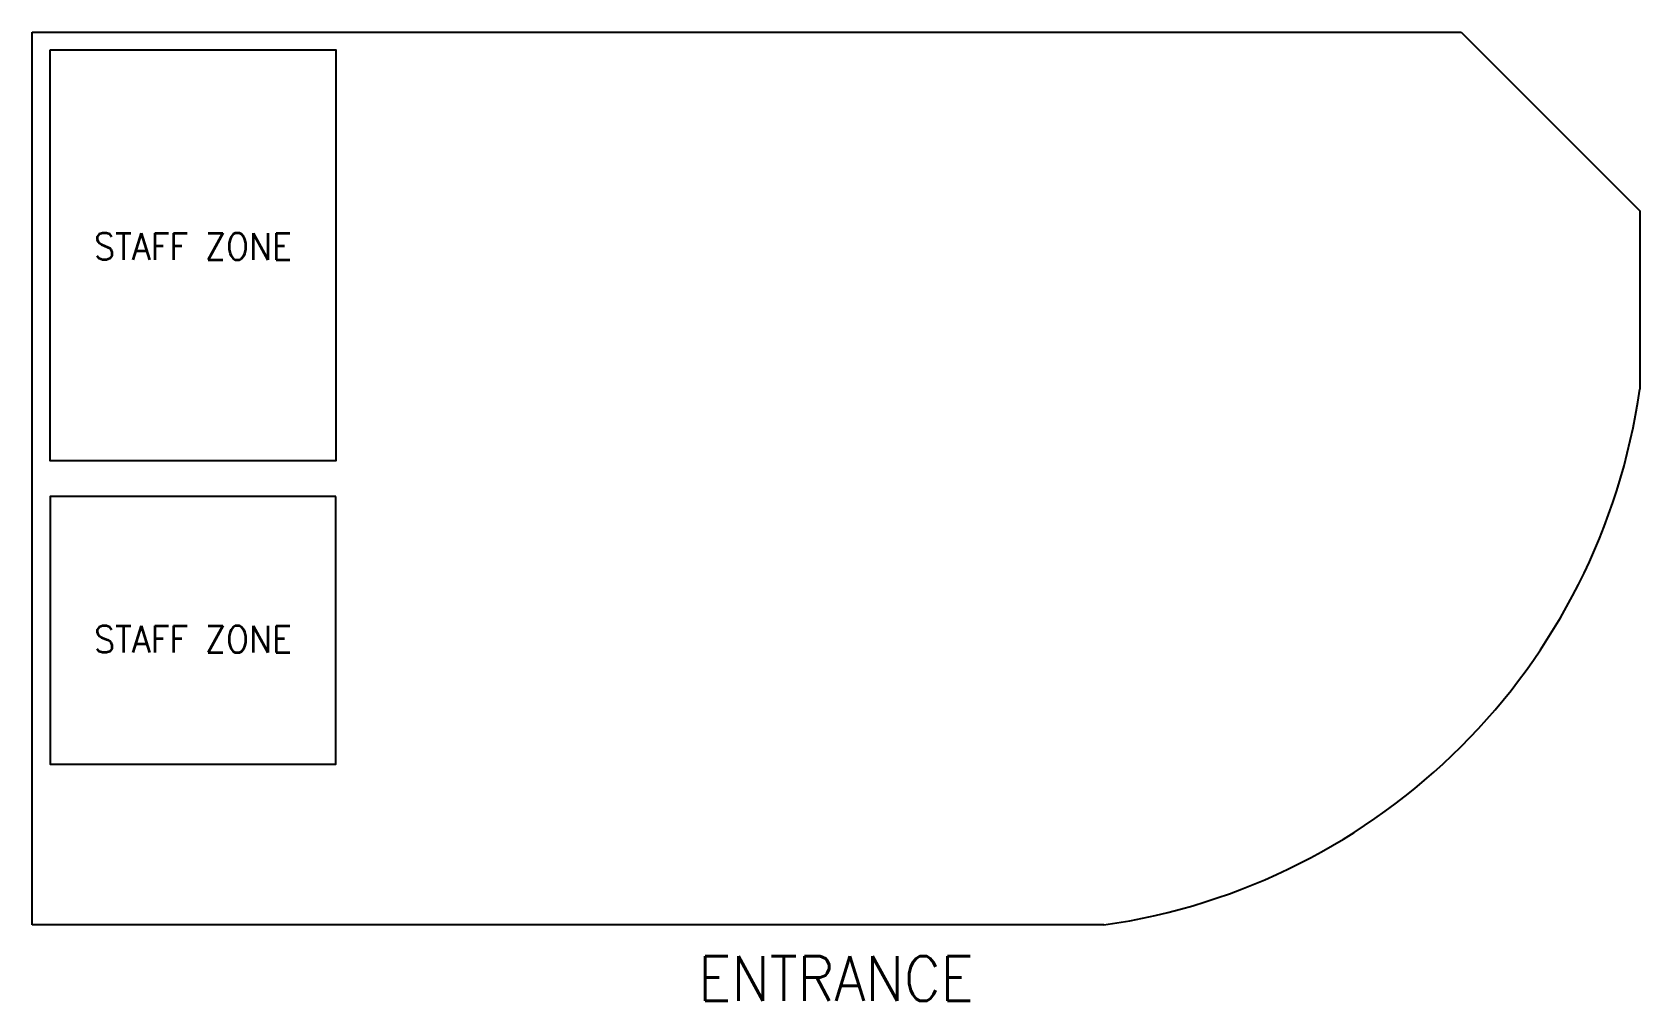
# Model space of a CAD drawing. Header units: millimetres. Extents: x 0 to 9000, y -425 to 5000.
import ezdxf

# ---------------------------------------------------------------- set-up
doc = ezdxf.new("R2010")
doc.units = ezdxf.units.MM
doc.layers.get('0').update_dxf_attribs({"linetype": 'CONTINUOUS', "lineweight": 25})
doc.styles.get("Standard").update_dxf_attribs({"font": 'standard'})

msp = doc.modelspace()

# ---------------------------------------------------------------- linework, layer by layer
for p, q in [((0, 0), (0, 5000)), ((0, 5000), (8000, 5000)), ((8000, 5000), (9000, 4000)), ((9000, 4000), (9000, 3000)), ((4500, 0), (0, 0)), ((5000, 0), (4500, 0)), ((6000, 0), (5000, 0))]:
    msp.add_line(p, q)
for points in [[(100, 4900), (1700, 4900), (1700, 2600), (100, 2600)], [(1700, 2400), (100, 2400), (100, 900), (1700, 900)]]:
    msp.add_lwpolyline(points, close=True)
msp.add_arc((5500, 3500), 3535.5, 278.1301, 351.8699)

# ---------------------------------------------------------------- texts
at = {"attachment_point": 5}
for s, insert, char_height, width in [('STAFF ZONE', (900, 3800), 150, 1229.167), ('STAFF ZONE', (900, 1600), 150, 1229.167), ('ENTRANCE', (4500, -300), 250, 1638.889)]:
    msp.add_mtext(s, dxfattribs=dict(at, insert=insert, char_height=char_height, width=width))

doc.saveas('drawing.dxf')
